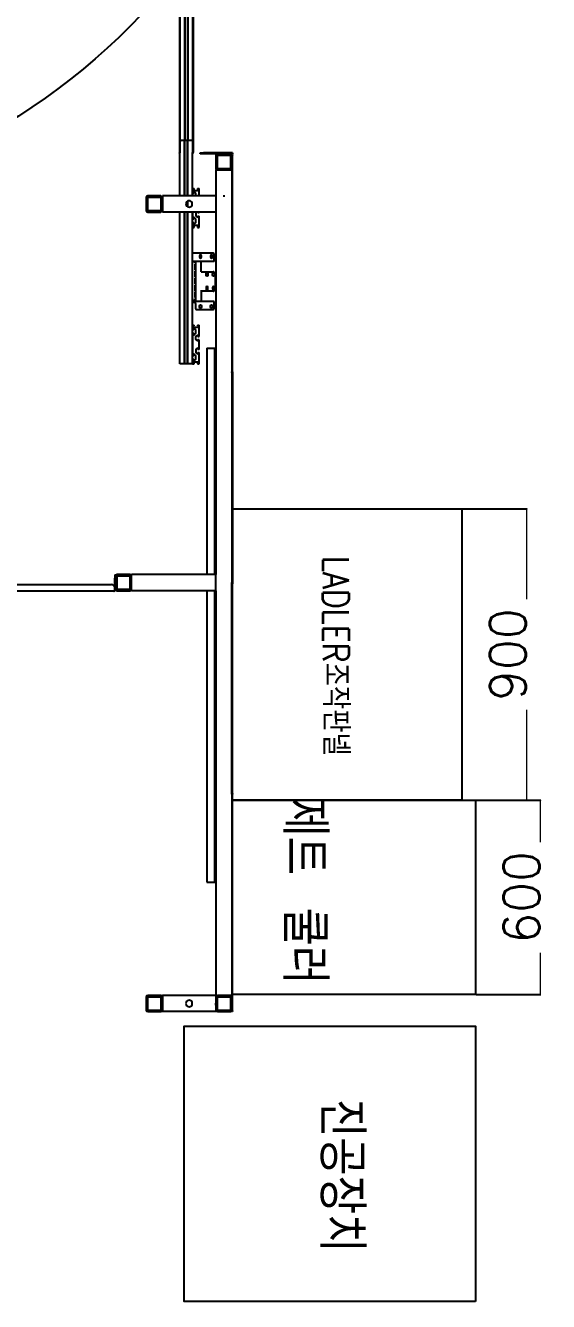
# Model space of a CAD drawing. Header units: millimetres. Extents: x 10462777 to 22643323, y 453826 to 1389191.
# Drawn here: x 11283234 to 11284849, y 578886 to 582828 of the extents above; entities that cross this region are included whole.
import ezdxf

# ---------------------------------------------------------------- set-up
doc = ezdxf.new("R2010")
doc.units = ezdxf.units.MM
doc.header["$LTSCALE"] = 200
doc.header["$MEASUREMENT"] = 0
doc.header["$PDMODE"] = 35
doc.header["$PDSIZE"] = -5
doc.layers.get('0').update_dxf_attribs({"linetype": 'CONTINUOUS'})
doc.layers.get('DEFPOINTS').update_dxf_attribs({"linetype": 'CONTINUOUS'})
doc.layers.add('5', color=4, linetype='CONTINUOUS')
doc.layers.add('TEXT', color=7, linetype='CONTINUOUS')
doc.layers.add('AM_5', color=3, linetype='CONTINUOUS', lineweight=15)
doc.layers.add('LAYOUT', color=8, linetype='CONTINUOUS', lineweight=25)
doc.styles.add('ABB', font='txt.shx ', dxfattribs={"width": 0.8, "bigfont": ' whgtxt.shx'})
doc.styles.add('굴림', font='txt.shx ', dxfattribs={"bigfont": ' whgtxt.shx'})
doc.dimstyles.new('200$0', dxfattribs={"dimscale": 200, "dimtxt": 7, "dimasz": 1, "dimexe": 2, "dimexo": 2, "dimgap": 1, "dimtad": 1, "dimdec": 0, "dimdsep": 46, "dimlunit": 6, "dimtxsty": '굴림', "dimblk": 'DIMDOT', "dimcen": 1, "dimclrd": 4, "dimclre": 4, "dimclrt": 4, "dimadec": 0, "dimazin": 0, "dimtfac": 1, "dimtdec": 0, "dimtmove": 2, "dimatfit": 3, "dimldrblk": 'DIMDOT', "dimfxl": 1, "dimtolj": 1, "dimtzin": 0, "dimlwd": -1, "dimarcsym": 0})

# ---------------------------------------------------------------- blocks, each defined once
blk = doc.blocks.new('r710ic')
at = {"layer": 'LAYOUT', "color": 3}
blk.add_circle((272041.4, 104232.6), 2050.1, dxfattribs=at)
blk = doc.blocks.new('DIMDOT')
at = {"color": 4}
blk.add_line((-2, 0), (2, 0), dxfattribs=at)
at = {"color": 7}
for radius in [0.5, 0.25]:
    blk.add_circle((0, 0), radius, dxfattribs=at)
blk = doc.blocks.new('*D278')
at = {"layer": 'AM_5', "color": 4, "linetype": 'ByBlock', "lineweight": -2, "transparency": 16777216}
for p, q in [((11284583.8, 581334.4), (11284783.8, 581334.4)), ((11284583.8, 580434.4), (11284783.8, 580434.4))]:
    blk.add_line(p, q, dxfattribs=at)
at = {"layer": 'AM_5', "color": 4, "linetype": 'ByBlock', "transparency": 16777216}
blk.add_line((11284781.8, 581333.4), (11284781.8, 580435.4), dxfattribs=at)
at = {"layer": 'DEFPOINTS', "color": 0, "transparency": 16777216}
for p in [(11284581.8, 581334.4), (11284581.8, 580434.4), (11284781.8, 580434.4)]:
    blk.add_point(p, dxfattribs=at)
at = {"layer": 'AM_5', "color": 4, "transparency": 16777216}
for p, rotation in [((11284781.8, 581334.4), 90), ((11284781.8, 580434.4), 270)]:
    blk.add_blockref('DIMDOT', p, dxfattribs=dict(at, rotation=rotation))
at = {"layer": 'AM_5', "color": 4, "transparency": 16777216, "insert": (11284723.9, 580884.4), "char_height": 111, "attachment_point": 5, "rotation": 90, "style": '굴림', "bg_fill": 3, "box_fill_scale": 1.25, "bg_fill_color": 256, "bg_fill_true_color": 13158600, "bg_fill_transparency": 0}
blk.add_mtext('\\A1;900', dxfattribs=at)
blk = doc.blocks.new('*D279')
at = {"layer": 'AM_5', "color": 4, "linetype": 'ByBlock', "lineweight": -2, "transparency": 16777216}
for p, q in [((11284625.9, 580434.4), (11284825.8, 580434.4)), ((11284625.9, 579834.4), (11284825.8, 579834.4))]:
    blk.add_line(p, q, dxfattribs=at)
at = {"layer": 'AM_5', "color": 4, "linetype": 'ByBlock', "transparency": 16777216}
blk.add_line((11284823.8, 580433.4), (11284823.8, 579835.4), dxfattribs=at)
at = {"layer": 'DEFPOINTS', "color": 0, "transparency": 16777216}
for p in [(11284623.9, 580434.4), (11284623.9, 579834.4), (11284823.8, 579834.4)]:
    blk.add_point(p, dxfattribs=at)
at = {"layer": 'AM_5', "color": 4, "transparency": 16777216}
for p, rotation in [((11284823.8, 580434.4), 90), ((11284823.8, 579834.4), 270)]:
    blk.add_blockref('DIMDOT', p, dxfattribs=dict(at, rotation=rotation))
at = {"layer": 'AM_5', "color": 4, "transparency": 16777216, "insert": (11284765.9, 580134.4), "char_height": 111, "attachment_point": 5, "rotation": 90, "style": '굴림', "bg_fill": 3, "box_fill_scale": 1.25, "bg_fill_color": 256, "bg_fill_true_color": 13158600, "bg_fill_transparency": 0}
blk.add_mtext('\\A1;600', dxfattribs=at)

msp = doc.modelspace()

# ---------------------------------------------------------------- linework, layer by layer
at = {"ltscale": 10, "elevation": 0}
for points in [[(11284581.83738, 580434.40978), (11283873.89737, 580434.40978), (11283873.89737, 581334.40978), (11284581.83738, 581334.40978)], [(11284623.89737, 580434.40978), (11284623.89737, 579834.40978), (11283873.89737, 579834.40978), (11283873.89737, 580434.40978)], [(11284623.89737, 578885.96403), (11283723.89737, 578885.96403), (11283723.89737, 579735.96403), (11284623.89737, 579735.96403)]]:
    msp.add_lwpolyline(points, close=True, dxfattribs=at)
at = {"layer": '5', "color": 252, "linetype": 'Continuous'}
for p, q in [((11283750.39562, 584029.12366, 0), (11283750.39562, 582435.10102, 0)), ((11283752.39564, 584029.12366, 0), (11283752.39564, 582435.10102, 0)), ((11283725.29526, 583992.12313, 0), (11283725.29526, 582472.10154, 0)), ((11283726.29527, 583992.12313, 0), (11283726.29527, 582472.10154, 0)), ((11283734.49539, 583992.12313, 0), (11283734.49539, 582472.10154, 0)), ((11283735.4954, 583992.12313, 0), (11283735.4954, 582472.10154, 0)), ((11283709.39103, 582883.30738, 0), (11283709.39103, 582434.30101, 0)), ((11283710.39505, 582883.30738, 0), (11283710.39505, 582434.30101, 0)), ((11283710.39505, 582472.10154, 0), (11283714.89511, 582472.10154, 0)), ((11283725.29526, 582472.10154, 0), (11283714.89511, 582472.10154, 0)), ((11283725.29526, 582301.41459, 0), (11283725.29526, 582472.10498, 0)), ((11283726.29527, 582472.10154, 0), (11283725.29526, 582472.10154, 0)), ((11283726.29527, 582301.41459, 0), (11283726.29527, 582472.10498, 0)), ((11283734.49537, 582472.10154, 0), (11283726.29529, 582472.10154, 0)), ((11283734.49539, 582301.41459, 0), (11283734.49539, 582472.10498, 0)), ((11283735.4954, 582472.10154, 0), (11283734.49539, 582472.10154, 0)), ((11283735.4954, 582301.41459, 0), (11283735.4954, 582472.10498, 0)), ((11283745.89555, 582472.10154, 0), (11283735.4954, 582472.10154, 0)), ((11283750.39562, 582472.10154, 0), (11283745.89555, 582472.10154, 0)), ((11283709.39103, 582434.30101, 0), (11283709.39103, 582433.56332, 0)), ((11283710.39505, 582434.30101, 0), (11283709.39103, 582434.30101, 0)), ((11283709.89104, 582434.30101, 0), (11283709.89104, 582433.56332, 0)), ((11283709.89504, 582433.56332, 0), (11283709.89504, 582434.30116, 0)), ((11283710.39505, 582433.56332, 0), (11283710.39505, 582434.30116, 0)), ((11283710.39505, 582301.41459, 0), (11283710.39505, 582433.56756, 0)), ((11283750.39562, 582432.10098, 0), (11283750.39562, 582435.10102, 0)), ((11283750.39562, 582301.41459, 0), (11283750.39562, 582432.11723, 0)), ((11283752.39564, 582432.10098, 0), (11283750.39562, 582432.10098, 0)), ((11283752.39564, 582432.10098, 0), (11283752.39564, 582435.10102, 0)), ((11283773.89595, 582431.40974, 0), (11283773.89595, 582434.40978, 0)), ((11283773.89595, 582434.40978, 0), (11283783.89609, 582434.40978, 0)), ((11283783.89609, 582431.40974, 0), (11283773.89595, 582431.40974, 0)), ((11283863.89723, 582434.40978, 0), (11283783.89609, 582434.40978, 0)), ((11283863.89723, 582431.40974, 0), (11283783.89609, 582431.40974, 0)), ((11283821.89663, 582426.40967, 0), (11283821.89663, 582386.4091, 0)), ((11283825.89669, 582426.40967, 0), (11283825.89669, 582386.4091, 0)), ((11283866.89727, 582431.40974, 0), (11283826.8967, 582431.40974, 0)), ((11283866.89727, 582427.40968, 0), (11283826.8967, 582427.40968, 0)), ((11283827.89672, 582427.40968, 0), (11283865.89726, 582427.40968, 0)), ((11283873.89737, 582434.40978, 0), (11283863.89723, 582434.40978, 0)), ((11283873.89737, 582431.40974, 0), (11283863.89723, 582431.40974, 0)), ((11283867.89728, 582386.4091, 0), (11283867.89728, 582426.40967, 0)), ((11283871.89734, 582429.40971, 0), (11283873.89737, 582429.40971, 0)), ((11283871.89734, 582427.40968, 0), (11283871.89734, 582429.40971, 0)), ((11283871.89734, 582427.40968, 0), (11283871.89734, 581757.40016, 0)), ((11283871.89734, 582386.4091, 0), (11283871.89734, 582426.40967, 0)), ((11283873.89737, 582434.40978, 0), (11283873.89737, 582431.40974, 0)), ((11283873.89737, 582429.40971, 0), (11283873.89737, 582427.40968, 0)), ((11283873.89737, 581757.40016, 0), (11283873.89737, 582427.40968, 0)), ((11283825.89669, 582387.40911, 0), (11283825.89669, 582425.40965, 0)), ((11283867.89728, 582425.40965, 0), (11283867.89728, 582387.40911, 0)), ((11283821.89663, 582381.40903, 0), (11283821.89663, 582301.40164, 0)), ((11283821.89663, 582381.40903, 0), (11283826.8967, 582381.40903, 0)), ((11283826.8967, 582385.40908, 0), (11283866.89727, 582385.40908, 0)), ((11283826.8967, 582381.40903, 0), (11283866.89727, 582381.40903, 0)), ((11283866.89727, 582381.40903, 0), (11283826.8967, 582381.40903, 0)), ((11283865.89726, 582385.40908, 0), (11283827.89672, 582385.40908, 0)), ((11283871.89734, 582381.40903, 0), (11283866.89727, 582381.40903, 0)), ((11283750.39562, 582324.09944, 0), (11283750.39562, 582309.09923, 0)), ((11283750.39562, 582324.09944, 0), (11283755.39569, 582324.09944, 0)), ((11283754.39567, 582309.09923, 0), (11283750.39562, 582309.09923, 0)), ((11283753.60385, 582318.88095, 0), (11283752.70812, 582320.89633, 0)), ((11283753.16504, 582321.59941, 0), (11283755.39569, 582321.59941, 0)), ((11283754.39567, 582314.0993, 0), (11283754.39567, 582309.09923, 0)), ((11283759.55851, 582309.97019, 0), (11283755.25615, 582314.44581, 0)), ((11283755.39569, 582321.59941, 0), (11283755.39569, 582324.09944, 0)), ((11283764.4462, 582317.09934, 0), (11283756.34532, 582317.09934, 0)), ((11283760.39576, 582301.40794, 0), (11283760.39576, 582307.89111, 0)), ((11283765.39583, 582324.09944, 0), (11283765.39583, 582321.59941, 0)), ((11283765.39583, 582324.09944, 0), (11283770.3959, 582324.09944, 0)), ((11283765.39583, 582321.59941, 0), (11283767.62648, 582321.59941, 0)), ((11283768.08339, 582320.89633, 0), (11283767.18767, 582318.88095, 0)), ((11283770.3959, 582301.40818, 0), (11283770.3959, 582324.09944, 0)), ((11283606.89358, 582296.40782, 0), (11283606.89358, 582256.40725, 0)), ((11283610.89363, 582296.40782, 0), (11283610.89363, 582256.40725, 0)), ((11283610.89363, 582257.40727, 0), (11283610.89363, 582295.40781, 0)), ((11283651.89422, 582301.40789, 0), (11283611.89365, 582301.40789, 0)), ((11283651.89422, 582297.40783, 0), (11283611.89365, 582297.40783, 0)), ((11283612.89366, 582297.40783, 0), (11283650.8942, 582297.40783, 0)), ((11283652.89423, 582256.40725, 0), (11283652.89423, 582296.40782, 0)), ((11283652.89423, 582295.40781, 0), (11283652.89423, 582257.40727, 0)), ((11283821.89663, 582301.40789, 0), (11283656.89429, 582301.40789, 0)), ((11283656.89429, 582301.40789, 0), (11283656.89429, 582296.40782, 0)), ((11283656.89429, 582296.40782, 0), (11283656.89429, 582256.40725, 0)), ((11283656.89429, 582256.40725, 0), (11283656.89429, 582296.40782, 0)), ((11283734.49539, 582267.71161, 0), (11283734.49539, 582285.15014, 0)), ((11283735.4954, 582267.22817, 0), (11283735.4954, 582285.63358, 0)), ((11283821.89663, 582301.40789, 0), (11283821.89663, 582296.40782, 0)), ((11283821.89663, 582296.40782, 0), (11283821.89663, 582256.40725, 0)), ((11283611.89365, 582255.40724, 0), (11283651.89422, 582255.40724, 0)), ((11283611.89365, 582251.40718, 0), (11283651.89422, 582251.40718, 0)), ((11283650.8942, 582255.40724, 0), (11283612.89366, 582255.40724, 0)), ((11283656.89429, 582256.40725, 0), (11283656.89429, 582251.40718, 0)), ((11283821.89663, 582251.40718, 0), (11283656.89429, 582251.40718, 0)), ((11283710.39505, 581782.09174, 0), (11283710.39505, 582251.41263, 0)), ((11283725.29526, 581782.09174, 0), (11283725.29526, 582251.41263, 0)), ((11283726.29527, 581782.09174, 0), (11283726.29527, 582251.41263, 0)), ((11283734.49539, 581782.09174, 0), (11283734.49539, 582251.41263, 0)), ((11283735.4954, 581782.09174, 0), (11283735.4954, 582251.41263, 0)), ((11283750.39562, 581782.09174, 0), (11283750.39562, 582251.41263, 0)), ((11283750.39562, 582251.40763, 0), (11283750.39562, 582229.09809, 0)), ((11283754.39567, 582229.09809, 0), (11283750.39562, 582229.09809, 0)), ((11283754.39567, 582234.09816, 0), (11283754.39567, 582229.09809, 0)), ((11283759.55851, 582229.96905, 0), (11283755.25615, 582234.44468, 0)), ((11283760.39576, 582247.42197, 0), (11283760.39576, 582240.77464, 0)), ((11283764.14755, 582251.40717, 0), (11283761.82349, 582249.97698, 0)), ((11283761.82349, 582238.21963, 0), (11283766.13379, 582235.56714, 0)), ((11283766.89585, 582249.09838, 0), (11283766.89585, 582251.40714, 0)), ((11283770.3959, 582249.09838, 0), (11283766.89585, 582249.09838, 0)), ((11283766.89585, 582235.99297, 0), (11283766.89585, 582239.09823, 0)), ((11283766.89585, 582239.09823, 0), (11283770.3959, 582239.09823, 0)), ((11283770.3959, 582249.09838, 0), (11283770.3959, 582251.40747, 0)), ((11283770.3959, 582204.09774, 0), (11283770.3959, 582239.09823, 0)), ((11283821.89663, 582256.40725, 0), (11283821.89663, 582251.40718, 0)), ((11283821.89663, 582251.39703, 0), (11283821.89663, 581131.3733, 0)), ((11283750.39562, 582219.09795, 0), (11283750.39562, 582204.09774, 0)), ((11283750.39562, 582219.09795, 0), (11283754.39567, 582219.09795, 0)), ((11283750.39562, 582204.09774, 0), (11283755.39569, 582204.09774, 0)), ((11283752.70812, 582207.30085, 0), (11283753.60385, 582209.31623, 0)), ((11283755.39569, 582206.59777, 0), (11283753.16504, 582206.59777, 0)), ((11283754.39567, 582219.09795, 0), (11283754.39567, 582214.09788, 0)), ((11283755.25615, 582213.75137, 0), (11283759.55851, 582218.22699, 0)), ((11283755.39569, 582204.09774, 0), (11283755.39569, 582206.59777, 0)), ((11283756.34532, 582211.09784, 0), (11283764.4462, 582211.09784, 0)), ((11283760.39576, 582220.30607, 0), (11283760.39576, 582227.88998, 0)), ((11283765.39583, 582206.59777, 0), (11283765.39583, 582204.09774, 0)), ((11283767.62648, 582206.59777, 0), (11283765.39583, 582206.59777, 0)), ((11283765.39583, 582204.09774, 0), (11283770.3959, 582204.09774, 0)), ((11283767.18767, 582209.31623, 0), (11283768.08339, 582207.30085, 0)), ((11283750.39562, 581902.09345, 0), (11283750.39562, 581887.09323, 0)), ((11283750.39562, 581902.09345, 0), (11283755.39569, 581902.09345, 0)), ((11283754.39567, 581887.09323, 0), (11283750.39562, 581887.09323, 0)), ((11283750.39562, 581877.09309, 0), (11283750.39562, 581807.0921, 0)), ((11283750.39562, 581877.09309, 0), (11283754.39567, 581877.09309, 0)), ((11283753.60385, 581896.87496, 0), (11283752.70812, 581898.89033, 0)), ((11283753.16504, 581899.59341, 0), (11283755.39569, 581899.59341, 0)), ((11283754.39567, 581892.09331, 0), (11283754.39567, 581887.09323, 0)), ((11283754.39567, 581877.09309, 0), (11283754.39567, 581872.09302, 0)), ((11283759.55851, 581887.96419, 0), (11283755.25615, 581892.43982, 0)), ((11283755.25615, 581871.74651, 0), (11283759.55851, 581876.22213, 0)), ((11283755.39569, 581899.59341, 0), (11283755.39569, 581902.09345, 0)), ((11283764.4462, 581895.09335, 0), (11283756.34532, 581895.09335, 0)), ((11283760.39576, 581878.30121, 0), (11283760.39576, 581885.88512, 0)), ((11283765.39583, 581902.09345, 0), (11283765.39583, 581899.59341, 0)), ((11283765.39583, 581902.09345, 0), (11283770.3959, 581902.09345, 0)), ((11283765.39583, 581899.59341, 0), (11283767.62648, 581899.59341, 0)), ((11283768.08339, 581898.89033, 0), (11283767.18767, 581896.87496, 0)), ((11283770.3959, 581867.09295, 0), (11283770.3959, 581902.09345, 0)), ((11283760.39576, 581858.76922, 0), (11283760.39576, 581865.41654, 0)), ((11283761.82349, 581867.97155, 0), (11283766.13379, 581870.62405, 0)), ((11283766.13379, 581853.56171, 0), (11283761.82349, 581856.21421, 0)), ((11283766.89585, 581870.19821, 0), (11283766.89585, 581867.09295, 0)), ((11283766.89585, 581867.09295, 0), (11283770.3959, 581867.09295, 0)), ((11283766.89585, 581857.09281, 0), (11283766.89585, 581853.98755, 0)), ((11283770.3959, 581857.09281, 0), (11283766.89585, 581857.09281, 0)), ((11283770.3959, 581827.09238, 0), (11283770.3959, 581857.09281, 0)), ((11283754.39567, 581807.0921, 0), (11283750.39562, 581807.0921, 0)), ((11283750.39562, 581797.09196, 0), (11283750.39562, 581782.09174, 0)), ((11283750.39562, 581797.09196, 0), (11283754.39567, 581797.09196, 0)), ((11283754.39567, 581812.09217, 0), (11283754.39567, 581807.0921, 0)), ((11283754.39567, 581797.09196, 0), (11283754.39567, 581792.09188, 0)), ((11283759.55851, 581807.96306, 0), (11283755.25615, 581812.43868, 0)), ((11283755.25615, 581791.74537, 0), (11283759.55851, 581796.221, 0)), ((11283760.39576, 581825.41597, 0), (11283760.39576, 581818.76865, 0)), ((11283760.39576, 581798.30007, 0), (11283760.39576, 581805.88398, 0)), ((11283766.13379, 581830.62348, 0), (11283761.82349, 581827.97098, 0)), ((11283761.82349, 581816.21364, 0), (11283766.13379, 581813.56114, 0)), ((11283766.89585, 581827.09238, 0), (11283766.89585, 581830.19764, 0)), ((11283770.3959, 581827.09238, 0), (11283766.89585, 581827.09238, 0)), ((11283766.89585, 581813.98698, 0), (11283766.89585, 581817.09224, 0)), ((11283766.89585, 581817.09224, 0), (11283770.3959, 581817.09224, 0)), ((11283770.3959, 581782.09174, 0), (11283770.3959, 581817.09224, 0)), ((11283794.39624, 581831.40122, 0), (11283794.39624, 581131.37877, 0)), ((11283794.39624, 581831.40122, 0), (11283806.89642, 581831.40122, 0)), ((11283806.89642, 581831.40122, 0), (11283819.3966, 581831.40122, 0)), ((11283819.3966, 581131.37877, 0), (11283819.3966, 581831.40122, 0)), ((11283725.29526, 581782.09174, 0), (11283710.39505, 581782.09174, 0)), ((11283726.29527, 581782.09174, 0), (11283725.29526, 581782.09174, 0)), ((11283734.49537, 581782.09174, 0), (11283726.29529, 581782.09174, 0)), ((11283735.4954, 581782.09174, 0), (11283734.49539, 581782.09174, 0)), ((11283750.39562, 581782.09174, 0), (11283735.4954, 581782.09174, 0)), ((11283750.39562, 581782.09174, 0), (11283755.39569, 581782.09174, 0)), ((11283752.70812, 581785.29486, 0), (11283753.60385, 581787.31023, 0)), ((11283755.39569, 581784.59178, 0), (11283753.16504, 581784.59178, 0)), ((11283755.39569, 581782.09174, 0), (11283755.39569, 581784.59178, 0)), ((11283756.34532, 581789.09184, 0), (11283764.4462, 581789.09184, 0)), ((11283765.39583, 581784.59178, 0), (11283765.39583, 581782.09174, 0)), ((11283767.62648, 581784.59178, 0), (11283765.39583, 581784.59178, 0)), ((11283765.39583, 581782.09174, 0), (11283770.3959, 581782.09174, 0)), ((11283767.18767, 581787.31023, 0), (11283768.08339, 581785.29486, 0)), ((11283871.89734, 581755.40014, 0), (11283871.89734, 581757.40016, 0)), ((11283873.89737, 581757.40016, 0), (11283873.89737, 581755.40014, 0)), ((11283871.89734, 581755.40014, 0), (11283873.89737, 581755.40014, 0)), ((11283873.89737, 581755.40014, 0), (11283871.89734, 581755.40014, 0)), ((11283871.89734, 581755.40014, 0), (11283871.89734, 581753.40011, 0)), ((11283871.89734, 581753.40011, 0), (11283871.89734, 581107.39093, 0)), ((11283873.89737, 581755.40014, 0), (11283873.89737, 581753.40011, 0)), ((11283873.89737, 581753.40011, 0), (11283873.89737, 581107.39093, 0)), ((11283509.8922, 581130.39126, 0), (11283511.89223, 581130.39126, 0)), ((11283509.8922, 581130.39126, 0), (11283509.8922, 581120.39112, 0)), ((11283511.89223, 581130.39126, 0), (11283511.89223, 581126.39128, 0)), ((11283511.89223, 581126.3912, 0), (11283511.89223, 581086.39063, 0)), ((11283515.89228, 581126.3912, 0), (11283515.89228, 581086.39063, 0)), ((11283515.89228, 581087.39065, 0), (11283515.89228, 581125.39119, 0)), ((11283556.89287, 581131.39127, 0), (11283516.8923, 581131.39127, 0)), ((11283556.89287, 581127.39122, 0), (11283516.8923, 581127.39122, 0)), ((11283517.89231, 581127.39122, 0), (11283555.89285, 581127.39122, 0)), ((11283557.89288, 581086.39063, 0), (11283557.89288, 581126.3912, 0)), ((11283557.89288, 581125.39119, 0), (11283557.89288, 581087.39065, 0)), ((11283821.89663, 581131.39127, 0), (11283561.89294, 581131.39127, 0)), ((11283561.89294, 581126.3912, 0), (11283561.89294, 581131.39127, 0)), ((11283561.89294, 581086.39063, 0), (11283561.89294, 581126.3912, 0)), ((11283561.89294, 581086.39063, 0), (11283561.89294, 581126.3912, 0)), ((11283821.89663, 581126.3912, 0), (11283821.89663, 581131.39127, 0)), ((11283821.89663, 581086.39063, 0), (11283821.89663, 581126.3912, 0)), ((11283008.88708, 581100.39083, 0), (11283499.89006, 581100.39083, 0)), ((11283509.8902, 581090.39069, 0), (11283509.8902, 581085.39062, 0)), ((11283509.8922, 581085.39062, 0), (11283509.8922, 581120.39112, 0)), ((11283561.89294, 581081.39056, 0), (11283561.89294, 581086.39063, 0)), ((11283821.89663, 581081.39056, 0), (11283821.89663, 581086.39063, 0)), ((11283871.89734, 581105.3909, 0), (11283871.89734, 581107.39093, 0)), ((11283873.89737, 581105.3909, 0), (11283871.89734, 581105.3909, 0)), ((11283871.89734, 581105.3909, 0), (11283873.89737, 581105.3909, 0)), ((11283871.89734, 581103.39087, 0), (11283871.89734, 581105.3909, 0)), ((11283871.89734, 580457.3817, 0), (11283871.89734, 581103.39087, 0)), ((11283873.89737, 581107.39093, 0), (11283873.89737, 581105.3909, 0)), ((11283873.89737, 581105.3909, 0), (11283873.89737, 581103.39087, 0)), ((11283873.89737, 580457.3817, 0), (11283873.89737, 581103.39087, 0)), ((11283506.89216, 581080.39055, 0), (11283011.88513, 581080.39055, 0)), ((11283509.8902, 581085.39062, 0), (11283509.8902, 581083.25957, 0)), ((11283509.8922, 581083.97718, 0), (11283509.8922, 581085.39062, 0)), ((11283516.8923, 581085.39062, 0), (11283556.89287, 581085.39062, 0)), ((11283516.8923, 581081.39056, 0), (11283556.89287, 581081.39056, 0)), ((11283555.89285, 581085.39062, 0), (11283517.89231, 581085.39062, 0)), ((11283821.89663, 581081.39056, 0), (11283561.89294, 581081.39056, 0)), ((11283794.39624, 581081.38822, 0), (11283794.39624, 580181.37778, 0)), ((11283819.3966, 580181.37778, 0), (11283819.3966, 581081.38822, 0)), ((11283821.89663, 581081.40853, 0), (11283821.89663, 579831.37281, 0)), ((11283871.89734, 580455.38167, 0), (11283871.89734, 580457.3817, 0)), ((11283871.89734, 580455.38167, 0), (11283873.89737, 580455.38167, 0)), ((11283873.89737, 580455.38167, 0), (11283871.89734, 580455.38167, 0)), ((11283871.89734, 580453.38164, 0), (11283871.89734, 580455.38167, 0)), ((11283873.89737, 580455.38167, 0), (11283873.89737, 580457.3817, 0)), ((11283873.89737, 580455.38167, 0), (11283873.89737, 580453.38164, 0)), ((11283871.89734, 580453.38164, 0), (11283871.89734, 579783.37212, 0)), ((11283873.89737, 579783.37212, 0), (11283873.89737, 580453.38164, 0)), ((11283794.39624, 580181.37778, 0), (11283819.3966, 580181.37778, 0)), ((11283606.89358, 579826.37274, 0), (11283606.89358, 579786.37217, 0)), ((11283610.89363, 579826.37274, 0), (11283610.89363, 579786.37217, 0)), ((11283610.89363, 579787.37218, 0), (11283610.89363, 579825.37272, 0)), ((11283651.89422, 579831.37281, 0), (11283611.89365, 579831.37281, 0)), ((11283651.89422, 579827.37275, 0), (11283611.89365, 579827.37275, 0)), ((11283612.89366, 579827.37275, 0), (11283650.8942, 579827.37275, 0)), ((11283652.89423, 579786.37217, 0), (11283652.89423, 579826.37274, 0)), ((11283652.89423, 579825.37272, 0), (11283652.89423, 579787.37218, 0)), ((11283821.89663, 579831.37281, 0), (11283656.89429, 579831.37281, 0)), ((11283656.89429, 579831.37281, 0), (11283656.89429, 579826.37274, 0)), ((11283656.89429, 579826.37274, 0), (11283656.89429, 579786.37217, 0)), ((11283656.89429, 579786.37217, 0), (11283656.89429, 579826.37274, 0)), ((11283821.89663, 579831.37281, 0), (11283821.89663, 579826.37274, 0)), ((11283821.89663, 579831.37281, 0), (11283826.8967, 579831.37281, 0)), ((11283821.89663, 579826.37274, 0), (11283821.89663, 579786.37217, 0)), ((11283821.89663, 579826.37274, 0), (11283821.89663, 579786.37217, 0)), ((11283825.89669, 579826.37274, 0), (11283825.89669, 579786.37217, 0)), ((11283825.89669, 579787.37218, 0), (11283825.89669, 579825.37272, 0)), ((11283866.89727, 579831.37281, 0), (11283826.8967, 579831.37281, 0)), ((11283866.89727, 579831.37281, 0), (11283826.8967, 579831.37281, 0)), ((11283866.89727, 579827.37275, 0), (11283826.8967, 579827.37275, 0)), ((11283827.89672, 579827.37275, 0), (11283865.89726, 579827.37275, 0)), ((11283871.89734, 579831.37281, 0), (11283866.89727, 579831.37281, 0)), ((11283867.89728, 579786.37217, 0), (11283867.89728, 579826.37274, 0)), ((11283867.89728, 579825.37272, 0), (11283867.89728, 579787.37218, 0)), ((11283871.89734, 579786.37217, 0), (11283871.89734, 579826.37274, 0)), ((11283611.89365, 579785.37215, 0), (11283651.89422, 579785.37215, 0)), ((11283650.8942, 579785.37215, 0), (11283612.89366, 579785.37215, 0)), ((11283656.89429, 579786.37217, 0), (11283656.89429, 579781.3721, 0)), ((11283821.89663, 579786.37217, 0), (11283821.89663, 579781.3721, 0)), ((11283826.8967, 579785.37215, 0), (11283866.89727, 579785.37215, 0)), ((11283865.89726, 579785.37215, 0), (11283827.89672, 579785.37215, 0)), ((11283611.89365, 579781.3721, 0), (11283651.89422, 579781.3721, 0)), ((11283821.89663, 579781.3721, 0), (11283656.89429, 579781.3721, 0)), ((11283826.8967, 579781.3721, 0), (11283866.89727, 579781.3721, 0)), ((11283871.89734, 579781.3721, 0), (11283871.89734, 579783.37212, 0)), ((11283873.89737, 579781.3721, 0), (11283871.89734, 579781.3721, 0)), ((11283873.89737, 579783.37212, 0), (11283873.89737, 579781.3721, 0))]:
    msp.add_line(p, q, dxfattribs=at)
at = {"layer": '5', "color": 172, "linetype": 'Continuous'}
for p, q in [((11283844.39695, 582301.40789, 0), (11283849.39702, 582301.40789, 0)), ((11283844.39695, 582301.40789, 0), (11283849.39702, 582301.40789, 0)), ((11283844.39695, 582301.40789, 0), (11283849.39702, 582301.40789, 0)), ((11283844.39695, 582301.40789, 0), (11283849.39702, 582301.40789, 0)), ((11283844.39695, 582301.40789, 0), (11283849.39702, 582301.40789, 0)), ((11283844.39695, 582301.40789, 0), (11283849.39702, 582301.40789, 0)), ((11283821.89663, 581103.89088, 0), (11283821.89663, 581108.89095, 0)), ((11283821.89663, 580453.88165, 0), (11283821.89663, 580458.88172, 0)), ((11283821.89663, 579800.97237, 0), (11283821.89663, 579807.77247, 0)), ((11283821.89663, 579800.97237, 0), (11283821.89663, 579807.77247, 0))]:
    msp.add_line(p, q, dxfattribs=at)
at = {"layer": '5', "color": 163, "linetype": 'Continuous'}
for p, q in [((11283813.49651, 582124.0966, 0), (11283750.39655, 582124.0966, 0)), ((11283771.99592, 582116.09649, 0), (11283771.99592, 582112.09643, 0)), ((11283777.99601, 582112.09643, 0), (11283777.99601, 582116.09649, 0)), ((11283805.99641, 582116.09649, 0), (11283805.99641, 582112.09643, 0)), ((11283811.99649, 582112.09643, 0), (11283811.99649, 582116.09649, 0)), ((11283816.49655, 582105.09633, 0), (11283816.49655, 582121.09656, 0)), ((11283753.49566, 582098.59624, 0), (11283750.39562, 582098.59624, 0)), ((11283816.49655, 582099.09625, 0), (11283750.39615, 582099.09625, 0)), ((11283756.83983, 582098.59624, 0), (11283753.49566, 582098.59624, 0)), ((11283756.83983, 582094.09617, 0), (11283756.83983, 582098.59624, 0)), ((11283758.44013, 582094.09617, 0), (11283756.83983, 582094.09617, 0)), ((11283756.83983, 582090.09612, 0), (11283756.83983, 582072.69587, 0)), ((11283758.44013, 582090.09612, 0), (11283756.83983, 582090.09612, 0)), ((11283756.83983, 582072.69587, 0), (11283758.44013, 582072.69587, 0)), ((11283756.83986, 582098.59624, 0), (11283758.44013, 582098.59624, 0)), ((11283758.44013, 582098.59624, 0), (11283758.44013, 582094.09617, 0)), ((11283759.49574, 582098.59624, 0), (11283758.44013, 582098.59624, 0)), ((11283758.44013, 582072.69587, 0), (11283758.44013, 582090.09612, 0)), ((11283759.49574, 582098.59624, 0), (11283759.49574, 581978.59453, 0)), ((11283776.49599, 582097.59622, 0), (11283776.49599, 582098.69432, 0)), ((11283776.49599, 582068.59581, 0), (11283776.49599, 582097.59622, 0)), ((11283816.49655, 582099.09625, 0), (11283816.49655, 582105.09633, 0)), ((11283756.83983, 582068.69581, 0), (11283756.83983, 582051.29557, 0)), ((11283758.44013, 582068.69581, 0), (11283756.83983, 582068.69581, 0)), ((11283756.83983, 582051.29557, 0), (11283758.44013, 582051.29557, 0)), ((11283756.83983, 582047.29551, 0), (11283756.83983, 582029.89526, 0)), ((11283758.44013, 582047.29551, 0), (11283756.83983, 582047.29551, 0)), ((11283758.44013, 582051.29557, 0), (11283758.44013, 582068.69581, 0)), ((11283758.44013, 582029.89526, 0), (11283758.44013, 582047.29551, 0)), ((11283776.49599, 582067.09579, 0), (11283776.49599, 582068.59581, 0)), ((11283776.49599, 582067.09579, 0), (11283814.30037, 582067.09579, 0)), ((11283791.7962, 582056.09563, 0), (11283791.7962, 582060.09569, 0)), ((11283797.79629, 582060.09569, 0), (11283797.79629, 582056.09563, 0)), ((11283811.79649, 582056.09563, 0), (11283811.79649, 582060.09569, 0)), ((11283819.09467, 582061.79187, 0), (11283816.89848, 582065.59577, 0)), ((11283817.79657, 582060.09569, 0), (11283817.79657, 582056.09563, 0)), ((11283819.4966, 582060.29185, 0), (11283819.4966, 582013.89888, 0)), ((11283756.83983, 582029.89526, 0), (11283758.44013, 582029.89526, 0)), ((11283756.83983, 582025.89521, 0), (11283756.83983, 582008.49496, 0)), ((11283758.44013, 582025.89521, 0), (11283756.83983, 582025.89521, 0)), ((11283756.83983, 582008.49496, 0), (11283758.44013, 582008.49496, 0)), ((11283756.83983, 582004.4949, 0), (11283756.83983, 581987.09465, 0)), ((11283758.44013, 582004.4949, 0), (11283756.83983, 582004.4949, 0)), ((11283758.44013, 582008.49496, 0), (11283758.44013, 582025.89521, 0)), ((11283758.44013, 581987.09465, 0), (11283758.44013, 582004.4949, 0)), ((11283776.49599, 582010.09498, 0), (11283776.49599, 582005.59492, 0)), ((11283814.30037, 582007.09494, 0), (11283776.49599, 582007.09494, 0)), ((11283776.49599, 582005.59492, 0), (11283776.49599, 581976.59451, 0)), ((11283791.7962, 582018.09509, 0), (11283791.7962, 582014.09504, 0)), ((11283797.79629, 582014.09504, 0), (11283797.79629, 582018.09509, 0)), ((11283811.79649, 582018.09509, 0), (11283811.79649, 582014.09504, 0)), ((11283816.89848, 582008.59496, 0), (11283819.09467, 582012.39886, 0)), ((11283817.79657, 582014.09504, 0), (11283817.79657, 582018.09509, 0)), ((11283753.49566, 581972.09444, 0), (11283750.39538, 581972.09444, 0)), ((11283753.49566, 581974.75036, 0), (11283750.39568, 581974.75036, 0)), ((11283750.39568, 581973.15005, 0), (11283753.49566, 581973.15005, 0)), ((11283753.49566, 581978.09453, 0), (11283753.49566, 581978.59453, 0)), ((11283753.49566, 581978.59453, 0), (11283756.83983, 581978.59453, 0)), ((11283753.49566, 581978.09453, 0), (11283753.49566, 581974.75036, 0)), ((11283756.4957, 581975.09448, 0), (11283753.49566, 581975.09448, 0)), ((11283753.49566, 581974.75032, 0), (11283753.49566, 581973.15005, 0)), ((11283753.49566, 581973.15005, 0), (11283753.49566, 581972.09444, 0)), ((11283756.4957, 581972.09444, 0), (11283753.49566, 581972.09444, 0)), ((11283756.4957, 581978.59453, 0), (11283756.4957, 581975.59449, 0)), ((11283759.49574, 581975.59449, 0), (11283756.4957, 581975.59449, 0)), ((11283759.49574, 581975.09448, 0), (11283756.4957, 581975.09448, 0)), ((11283756.4957, 581972.09444, 0), (11283756.4957, 581975.09448, 0)), ((11283759.49574, 581972.09444, 0), (11283756.4957, 581972.09444, 0)), ((11283756.83983, 581987.09465, 0), (11283758.44013, 581987.09465, 0)), ((11283756.83983, 581978.59453, 0), (11283756.83983, 581983.0946, 0)), ((11283756.83983, 581983.0946, 0), (11283758.44013, 581983.0946, 0)), ((11283756.83986, 581978.59453, 0), (11283758.44013, 581978.59453, 0)), ((11283758.44013, 581983.0946, 0), (11283758.44013, 581978.59453, 0)), ((11283758.44013, 581978.59453, 0), (11283759.49574, 581978.59453, 0)), ((11283759.49574, 581978.59453, 0), (11283759.49574, 581975.59449, 0)), ((11283816.49655, 581975.09448, 0), (11283759.49574, 581975.09448, 0)), ((11283759.49574, 581969.0944, 0), (11283759.49574, 581975.09448, 0)), ((11283759.49574, 581969.0944, 0), (11283759.49574, 581953.09417, 0)), ((11283771.99592, 581958.09424, 0), (11283771.99592, 581962.0943, 0)), ((11283776.49599, 581981.09457, 0), (11283776.49599, 581975.49641, 0)), ((11283777.99601, 581962.0943, 0), (11283777.99601, 581958.09424, 0)), ((11283805.99641, 581958.09424, 0), (11283805.99641, 581962.0943, 0)), ((11283811.99649, 581962.0943, 0), (11283811.99649, 581958.09424, 0)), ((11283816.49655, 581969.0944, 0), (11283816.49655, 581975.09448, 0)), ((11283816.49655, 581953.09417, 0), (11283816.49655, 581969.0944, 0)), ((11283762.49579, 581950.09413, 0), (11283813.49651, 581950.09413, 0))]:
    msp.add_line(p, q, dxfattribs=at)
at = {"layer": '5', "color": 252, "linetype": 'Continuous', "extrusion": (0, 0, -1)}
for centre in [(-11283739.39546, 582276.40754, 0), (-11283739.39546, 579806.37245, 0)]:
    msp.add_circle(centre, 10.00014, dxfattribs=at)
at = {"layer": '5', "color": 252, "linetype": 'Continuous'}
for centre, radius, start, end in [((11283709.89304, 582433.56332, 0), 0.50201, 180, 0), ((11283709.89304, 582433.56332, 0), 0.002, 180, 0), ((11283826.8967, 582426.40967, 0), 5.00007, 90, 180), ((11283826.8967, 582426.40967, 0), 1.00001, 90, 180), ((11283827.89672, 582425.40965, 0), 2.00003, 90, 180), ((11283865.89726, 582425.40965, 0), 2.00003, 0, 90), ((11283866.89727, 582426.40967, 0), 5.00007, 0, 90), ((11283866.89727, 582426.40967, 0), 1.00001, 0, 90), ((11283826.8967, 582386.4091, 0), 5.00007, 180, 270), ((11283827.89672, 582387.40911, 0), 2.00003, 180, 270), ((11283826.8967, 582386.4091, 0), 1.00001, 180, 270), ((11283865.89726, 582387.40911, 0), 2.00003, 270, 0), ((11283866.89727, 582386.4091, 0), 1.00001, 270, 0), ((11283866.89727, 582386.4091, 0), 5.00007, 270, 0), ((11283754.89568, 582314.0993, 0), 0.50001, 43.86926731, 180), ((11283757.39571, 582307.89111, 0), 3.00004, 0, 43.86926731), ((11283611.89365, 582296.40782, 0), 5.00007, 90, 180), ((11283611.89365, 582296.40782, 0), 1.00001, 90, 180), ((11283612.89366, 582295.40781, 0), 2.00003, 90, 180), ((11283650.8942, 582295.40781, 0), 2.00003, 0, 90), ((11283651.89422, 582296.40782, 0), 5.00007, 0, 90), ((11283651.89422, 582296.40782, 0), 1.00001, 0, 90), ((11283611.89365, 582256.40725, 0), 5.00007, 180, 270), ((11283612.89366, 582257.40727, 0), 2.00003, 180, 270), ((11283611.89365, 582256.40725, 0), 1.00001, 180, 270), ((11283650.8942, 582257.40727, 0), 2.00003, 270, 0), ((11283651.89422, 582256.40725, 0), 5.00007, 270, 0), ((11283651.89422, 582256.40725, 0), 1.00001, 270, 0), ((11283754.89568, 582234.09816, 0), 0.50001, 43.86926731, 180), ((11283757.39571, 582227.88998, 0), 3.00004, 0, 43.86926731), ((11283763.3958, 582247.42197, 0), 3.00004, 121.60750226, 180), ((11283763.3958, 582240.77464, 0), 3.00004, 180, 238.39249774), ((11283766.39584, 582235.99297, 0), 0.50001, 238.39249774, 0), ((11283754.89568, 582214.09788, 0), 0.50001, 180, 316.13073269), ((11283757.39571, 582220.30607, 0), 3.00004, 316.13073269, 0), ((11283754.89568, 581892.09331, 0), 0.50001, 43.86926731, 180), ((11283757.39571, 581885.88512, 0), 3.00004, 0, 43.86926731), ((11283757.39571, 581878.30121, 0), 3.00004, 316.13073269, 0), ((11283754.89568, 581872.09302, 0), 0.50001, 180, 316.13073269), ((11283754.89568, 581812.09217, 0), 0.50001, 43.86926731, 180), ((11283757.39571, 581805.88398, 0), 3.00004, 0, 43.86926731), ((11283757.39571, 581798.30007, 0), 3.00004, 316.13073269, 0), ((11283763.3958, 581825.41597, 0), 3.00004, 121.60750226, 180), ((11283763.3958, 581818.76865, 0), 3.00004, 180, 238.39249774), ((11283766.39584, 581830.19764, 0), 0.50001, 0, 121.60750226), ((11283766.39584, 581813.98698, 0), 0.50001, 238.39249774, 0), ((11283754.89568, 581792.09188, 0), 0.50001, 180, 316.13073269), ((11283516.8923, 581126.3912, 0), 5.00007, 90, 180), ((11283516.8923, 581126.3912, 0), 1.00001, 90, 180), ((11283517.89231, 581125.39119, 0), 2.00003, 90, 180), ((11283555.89285, 581125.39119, 0), 2.00003, 0, 90), ((11283556.89287, 581126.3912, 0), 5.00007, 0, 90), ((11283556.89287, 581126.3912, 0), 1.00001, 0, 90), ((11283499.89006, 581090.39069, 0), 10.00014, 0, 90), ((11283516.8923, 581086.39063, 0), 5.00007, 180, 270), ((11283517.89231, 581087.39065, 0), 2.00003, 180, 270), ((11283516.8923, 581086.39063, 0), 1.00001, 180, 270), ((11283555.89285, 581087.39065, 0), 2.00003, 270, 0), ((11283556.89287, 581086.39063, 0), 1.00001, 270, 0), ((11283556.89287, 581086.39063, 0), 5.00007, 270, 0), ((11283611.89365, 579826.37274, 0), 5.00007, 90, 180), ((11283611.89365, 579826.37274, 0), 1.00001, 90, 180), ((11283612.89366, 579825.37272, 0), 2.00003, 90, 180), ((11283650.8942, 579825.37272, 0), 2.00003, 0, 90), ((11283651.89422, 579826.37274, 0), 5.00007, 0, 90), ((11283651.89422, 579826.37274, 0), 1.00001, 0, 90), ((11283826.8967, 579826.37274, 0), 5.00007, 90, 180), ((11283826.8967, 579826.37274, 0), 1.00001, 90, 180), ((11283827.89672, 579825.37272, 0), 2.00003, 90, 180), ((11283865.89726, 579825.37272, 0), 2.00003, 0, 90), ((11283866.89727, 579826.37274, 0), 5.00007, 0, 90), ((11283866.89727, 579826.37274, 0), 1.00001, 0, 90), ((11283611.89365, 579786.37217, 0), 5.00007, 180, 270), ((11283612.89366, 579787.37218, 0), 2.00003, 180, 270), ((11283611.89365, 579786.37217, 0), 1.00001, 180, 270), ((11283650.8942, 579787.37218, 0), 2.00003, 270, 0), ((11283651.89422, 579786.37217, 0), 5.00007, 270, 0), ((11283651.89422, 579786.37217, 0), 1.00001, 270, 0), ((11283826.8967, 579786.37217, 0), 5.00007, 180, 270), ((11283827.89672, 579787.37218, 0), 2.00003, 180, 270), ((11283826.8967, 579786.37217, 0), 1.00001, 180, 270), ((11283865.89726, 579787.37218, 0), 2.00003, 270, 0), ((11283866.89727, 579786.37217, 0), 5.00007, 270, 0), ((11283866.89727, 579786.37217, 0), 1.00001, 270, 0)]:
    msp.add_arc(centre, radius, start, end, dxfattribs=at)
at = {"layer": '5', "color": 252, "linetype": 'Continuous', "extrusion": (0, 0, -1)}
for centre, radius, start, end in [((-11283753.16504, 582321.0994, 0), 0.50001, 336.03751092, 90), ((-11283756.34532, 582320.09938, 0), 3.00004, 270, 336.03751092), ((-11283764.4462, 582320.09938, 0), 3.00004, 203.96248908, 270), ((-11283767.62648, 582321.0994, 0), 0.50001, 90, 203.96248908), ((-11283753.16504, 582207.09778, 0), 0.50001, 270, 23.96248908), ((-11283756.34532, 582208.09779, 0), 3.00004, 23.96248908, 90), ((-11283764.4462, 582208.09779, 0), 3.00004, 90, 156.03751092), ((-11283767.62648, 582207.09778, 0), 0.50001, 156.03751092, 270), ((-11283753.16504, 581899.0934, 0), 0.50001, 336.03751092, 90), ((-11283756.34532, 581898.09339, 0), 3.00004, 270, 336.03751092), ((-11283764.4462, 581898.09339, 0), 3.00004, 203.96248908, 270), ((-11283767.62648, 581899.0934, 0), 0.50001, 90, 203.96248908), ((-11283763.3958, 581865.41654, 0), 3.00004, 0, 58.39249774), ((-11283763.3958, 581858.76922, 0), 3.00004, 301.60750226, 0), ((-11283766.39584, 581870.19821, 0), 0.50001, 58.39249774, 180), ((-11283766.39584, 581853.98755, 0), 0.50001, 180, 301.60750226), ((-11283753.16504, 581785.09179, 0), 0.50001, 270, 23.96248908), ((-11283756.34532, 581786.0918, 0), 3.00004, 23.96248908, 90), ((-11283764.4462, 581786.0918, 0), 3.00004, 90, 156.03751092), ((-11283767.62648, 581785.09179, 0), 0.50001, 156.03751092, 270), ((-11283506.89216, 581085.39062, 0), 5.00007, 180, 205.22690488)]:
    msp.add_arc(centre, radius, start, end, dxfattribs=at)
at = {"layer": '5', "color": 163, "linetype": 'Continuous'}
for centre, start, end in [((11283774.99596, 582116.09649, 0), 0, 180), ((11283774.99596, 582112.09643, 0), 180, 0), ((11283808.99645, 582116.09649, 0), 0, 180), ((11283808.99645, 582112.09643, 0), 180, 0), ((11283813.49651, 582121.09656, 0), 0, 90), ((11283814.30037, 582064.09575, 0), 30.00000006, 90), ((11283816.49655, 582060.29185, 0), 0, 30.00000006), ((11283794.79625, 582018.09509, 0), 0, 180), ((11283794.79625, 582014.09504, 0), 180, 0), ((11283814.79653, 582018.09509, 0), 0, 180), ((11283814.79653, 582014.09504, 0), 180, 0), ((11283814.30037, 582010.09498, 0), 270, 329.99999994), ((11283816.49655, 582013.89888, 0), 329.99999994, 0), ((11283762.49579, 581953.09417, 0), 180, 270), ((11283813.49651, 581953.09417, 0), 270, 0)]:
    msp.add_arc(centre, 3.00004, start, end, dxfattribs=at)
at = {"layer": '5', "color": 163, "linetype": 'Continuous', "extrusion": (0, 0, -1)}
for centre, start, end in [((-11283794.79625, 582060.09569, 0), 0, 180), ((-11283794.79625, 582056.09563, 0), 180, 0), ((-11283814.79653, 582060.09569, 0), 0, 180), ((-11283814.79653, 582056.09563, 0), 180, 0), ((-11283774.99596, 581962.0943, 0), 0, 180), ((-11283774.99596, 581958.09424, 0), 180, 0), ((-11283808.99645, 581962.0943, 0), 0, 180), ((-11283808.99645, 581958.09424, 0), 180, 0)]:
    msp.add_arc(centre, 3.00004, start, end, dxfattribs=at)
at = {"layer": '5', "color": 252, "linetype": 'Continuous'}
for major_axis, ratio, start_param, end_param in [((-5.00007, 0), 0.9999999997, 1.5707963268, 2.0501701841), ((0, 5.00007), 0.999333333, 3.1415926536, 3.6209665106)]:
    msp.add_ellipse((11283506.89216, 581085.39062, 0), major_axis=major_axis, ratio=ratio, start_param=start_param, end_param=end_param, dxfattribs=at)
for points, knots in [([(11283509.8902, 581083.25957, 0), (11283509.7138, 581083.28394, 0), (11283509.5346, 581083.25248, 0), (11283509.21631, 581083.11228, 0), (11283509.07955, 581083.00887, 0), (11283508.84966, 581082.77721, 0), (11283508.75761, 581082.65039, 0), (11283508.61148, 581082.38671, 0), (11283508.56005, 581082.25425, 0), (11283508.49825, 581081.99099, 0), (11283508.48941, 581081.86426, 0), (11283508.51627, 581081.62532, 0), (11283508.55211, 581081.51261, 0), (11283508.66389, 581081.31202, 0), (11283508.74139, 581081.2212, 0), (11283508.93608, 581081.06748, 0), (11283509.05577, 581081.00248, 0), (11283509.19677, 581080.95414, 0)], [0, 0, 0, 0, 0.125, 0.125, 0.25, 0.25, 0.375, 0.375, 0.5, 0.5, 0.625, 0.625, 0.75, 0.75, 0.875, 0.875, 1, 1, 1, 1]), ([(11283508.74371, 581082.61041, 0), (11283508.77921, 581082.47742, 0), (11283508.81517, 581082.34468, 0), (11283508.90797, 581082.00171, 0), (11283508.96509, 581081.79161, 0), (11283509.07998, 581081.37216, 0), (11283509.13777, 581081.16281, 0), (11283509.19677, 581080.95414, 0)], [0, 0, 0, 0, 0.2401240113, 0.2401240113, 0.6203535287, 0.6203535287, 1, 1, 1, 1]), ([(11283508.74686, 581082.60325, 0), (11283508.78176, 581082.47266, 0), (11283508.8171, 581082.3423, 0), (11283508.90932, 581082.00171, 0), (11283508.96647, 581081.79161, 0), (11283509.08144, 581081.37216, 0), (11283509.13927, 581081.16281, 0), (11283509.19831, 581080.95414, 0)], [0, 0, 0, 0, 0.2368334771, 0.2368334771, 0.618709524, 0.618709524, 1, 1, 1, 1]), ([(11283509.19831, 581080.95414, 0), (11283509.29122, 581081.00243, 0), (11283509.40865, 581081.06753, 0), (11283509.65565, 581081.22109, 0), (11283509.789, 581081.31182, 0), (11283510.05322, 581081.51299, 0), (11283510.18708, 581081.62569, 0), (11283510.44171, 581081.86474, 0), (11283510.5631, 581081.99133, 0), (11283510.79046, 581082.25467, 0), (11283510.8926, 581082.38681, 0), (11283511.07675, 581082.64916, 0), (11283511.15701, 581082.77729, 0), (11283511.23149, 581082.90644, 0), (11283511.2392, 581082.91997, 0), (11283511.24671, 581082.93329, 0)], [0, 0, 0, 0, 0.1634358697, 0.1634358697, 0.3268717394, 0.3268717394, 0.4903076091, 0.4903076091, 0.6537434788, 0.6537434788, 0.8171793485, 0.8171793485, 0.9806152182, 0.9806152182, 1, 1, 1, 1])]:
    msp.add_open_spline(points, degree=3, knots=knots, dxfattribs=at)
msp.add_open_spline([(11283511.41536, 581083.25957, 0), (11283509.8922, 581083.97718, 0)], degree=1, dxfattribs=at)

# ---------------------------------------------------------------- block references
at = {"layer": 'LAYOUT', "color": 2, "rotation": 270}
msp.add_blockref('r710ic', (11177875.24796, 856316.46559, 0), dxfattribs=at)

# ---------------------------------------------------------------- texts
at = {"layer": 'TEXT', "lineweight": -3, "style": 'ABB', "width": 0.85}
for s, height, p in [('LADLER조작판넬', 80, (11284152.7366, 581188.72814, 0.00001)), ('제트 쿨러', 132, (11284030.28749, 580440.49024, 0)), ('진공장치', 132, (11284144.07963, 579511.96682, 0.00001))]:
    msp.add_text(s, height=height, rotation=270, dxfattribs=at).set_placement(p)

# ---------------------------------------------------------------- next in the draw order: dimensions: what is measured, and where the dimension line sits
at = {"layer": 'AM_5'}
dim = msp.add_aligned_dim(p1=(11284581.83738, 581334.40978, 0), p2=(11284581.83738, 580434.40978, 0), distance=199.99373, dimstyle='200$0', override={"dimscale": 1, "dimtxt": 111, "dimfxl": 2, "dimtfill": 1, "dimarcsym": 1}, dxfattribs=at)
dim.commit()
dim.dimension.update_dxf_attribs({"geometry": '*D278', "text_midpoint": (11284723.92699, 580884.40978, 0)})

# ---------------------------------------------------------------- next in the draw order: dimensions: what is measured, and where the dimension line sits
dim = msp.add_aligned_dim(p1=(11284623.89737, 580434.40978, 0), p2=(11284623.89737, 579834.40978, 0), distance=199.93416, dimstyle='200$0', override={"dimscale": 1, "dimtxt": 111, "dimfxl": 2, "dimtfill": 1, "dimarcsym": 1}, dxfattribs=at)
dim.commit()
dim.dimension.update_dxf_attribs({"geometry": '*D279', "text_midpoint": (11284765.9274, 580134.40978, 0)})

doc.saveas('drawing.dxf')
